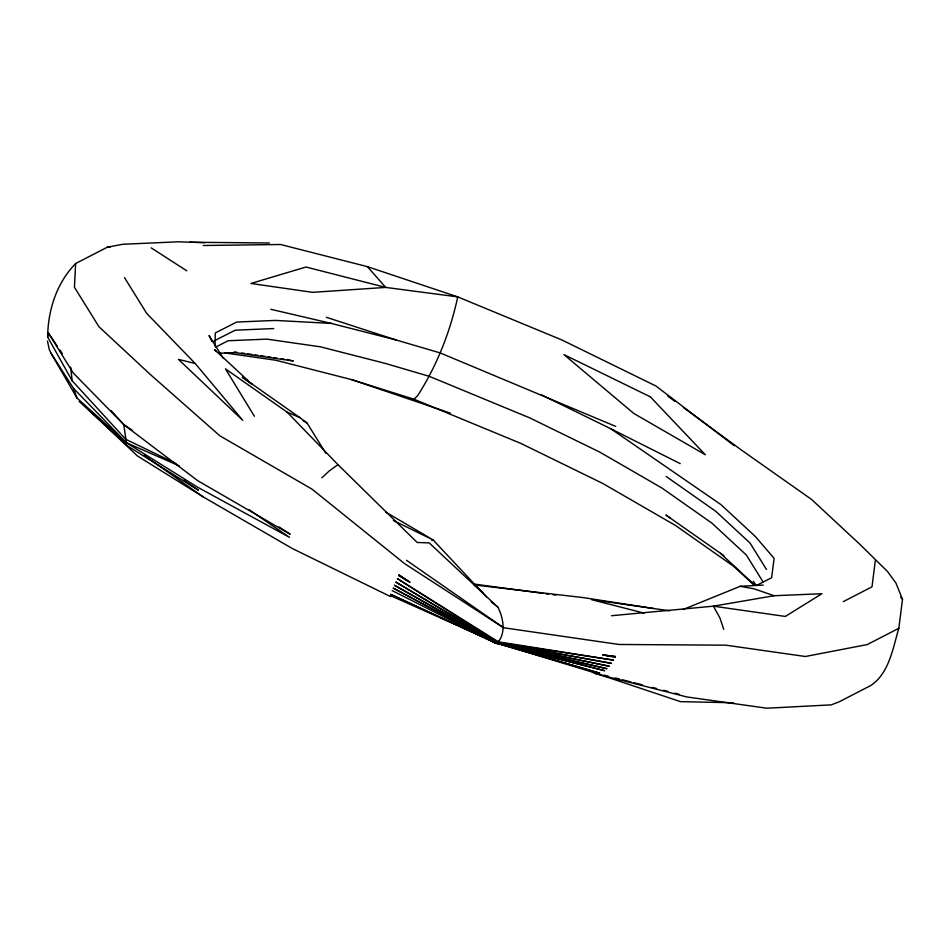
<?xml version="1.0" encoding="UTF-8"?>
<svg xmlns="http://www.w3.org/2000/svg" width="950" height="950" viewBox="0 0 950 950"><rect width="100%" height="100%" fill="white"/><g stroke="black" fill="none" stroke-linecap="round" stroke-linejoin="round"><path stroke-width="1.43" d="M215.033 346.133L215.294 332.939L236.692 322.05L275.524 320.423L331.348 323.428L396.067 339.969L440.159 352.913L615.766 426.407M204.773 242.713L178.303 241.787L122.538 244.292L107.267 247.226L75.632 263.53L74.421 287.221L98.966 326.764L150.053 374.253L219.794 435.765L311.956 489.108L404.641 563.671L503.524 627.736L618.961 644.468L725.99 645.193L805.339 656.498L867.196 644.587L898.831 628.294L902.5 599.379L895.933 583.039L887.561 571.556L859.75 544.207L811.597 499.463L741.724 450.264L683.371 407.526M175.893 463.505L125.709 439.268L72.117 380.724L47.642 336.989C47.975 310.104 56.584 283.053 75.632 263.53M875.318 560.631L871.993 586.839L843.303 601.623M47.642 336.989L48.426 333.034L57.439 346.382M254.398 416.29L225.471 368.873L287.102 412.146L337.963 464.657L417.169 542.474L429.186 542.901L497.907 607.204C503.548 618.082 506.35 634.422 496.684 643.506L390.771 594.391L496.684 643.506L392.136 590.591M898.831 628.294C892.917 647.995 889.236 673.265 870.77 685.532L839.194 701.801L831.203 704.864L766.757 708.213L686.862 696.956L595.258 673.597M399.024 574.999L398.656 575.759L410.044 582.279L399.024 574.999L408.595 581.447M615.41 656.569L615.054 657.329L602.549 654.847L615.41 656.569L604.129 655.156M498.869 640.929C497.147 644.741 492.397 642.259 490.544 639.884M224.912 352.913L275.928 360.264L351.607 379.62L413.998 399.238L417.739 395.544C436.952 365.501 450.241 331.716 457.758 296.887L367.424 266.653L280.523 244.494L203.264 245.504M321.836 477.803L329.614 470.618L337.963 464.657M213.964 340.979L235.208 330.184L273.743 328.558M215.555 347.154L228.131 340.753L266.926 339.126L320.471 346.833L385.142 363.375L429.139 376.283L529.732 417.881L599.794 452.129L661.948 488.039L711.93 523.141L746.356 555.049L762.874 581.59M756.509 585.438L771.614 577.766L774.131 558.374L755.369 536.524L720.919 504.593L610.909 428.806L540.788 394.523M431.87 540.467L433.117 539.933L486.364 596.849M683.026 609.544L740.228 586.293L763.23 585.105M723.746 629.316L719.815 617.702L713.379 606.171L785.318 616.431L821.928 593.726L774.107 595.733L713.379 606.171L611.503 615.731M107.267 247.226L110.212 247.095M218.856 353.258L234.911 352.581L293.336 361L287.09 359.539M189.905 242.25L269.361 242.986M733.388 702.762L680.533 701.658L592.551 672.279M473.848 584.024L542.723 593.358M545.644 593.75L548.577 594.154M552.971 594.747L555.904 595.139M669.572 610.791L591.684 599.711L644.159 613.118M234.329 351.939L237.263 352.367M241.656 352.996L244.589 353.412M247.523 353.839L251.916 354.469M254.849 354.896L257.783 355.312M260.704 355.739L265.109 356.369M268.043 356.796L270.964 357.212M273.897 357.639L276.83 358.055M281.224 358.696L284.157 359.112M653.505 608.475L583.514 597.633L474.204 584.951L483.087 592.776M740.228 586.293L754.122 588.834L774.107 595.733M495.995 643.102L607.038 668.717L496.636 643.114L393.146 588.086L495.995 643.102L604.675 670.712L493.952 642.473L599.866 673.217L492.848 641.844L597.514 673.681M270.786 309.284L331.348 323.428M195.189 363.494L178.446 359.385L242.761 420.339L195.189 363.494L146.739 313.441L124.474 277.578M592.574 672.172L596.837 673.265M603.939 675.07L608.202 676.163M615.303 677.967L619.566 679.06M622.404 679.784L630.931 681.957M633.769 682.682L642.295 684.855M652.246 687.384L656.509 688.477M663.611 690.294L667.874 691.374M674.975 693.191L679.238 694.272M326.289 317.276L396.067 339.969M351.607 379.62L450.253 413.108M413.998 399.238L520.826 443.401L602.822 483.491L675.557 525.516L734.065 566.592L754.205 585.259M287.102 412.146L299.749 417.537L307.028 422.999L325.791 453.233M47.5 341.062L49.186 349.196L50.979 353.139L76.926 397.931L126.397 442.747L179.396 465.939M390.45 595.614L496.363 642.734M393.371 520.505L433.117 539.933L385.771 512.121M390.545 596.6L292.351 548.53L202.956 496.755L137.322 455.893L88.635 409.711L99.774 419.235M610.909 428.806L680.176 463.612M303.264 420.755L307.028 422.999M50.979 353.139L73.53 388.419L126.397 442.747L197.719 487.267L289.477 537.332L249.28 509.794M151.169 247.855L186.782 270.833M278.979 526.965L290.166 534.209L197.731 480.7L123.773 424.603L73.186 372.923L48.426 333.034M670.249 517.976L665.926 515.066L723.947 555.691M110.96 410.447L123.773 424.603L132.311 430.362M183.659 480.166L198.396 490.164L127.621 446.013L79.099 401.339M406.493 560.298L503.524 627.736M666.199 476.496L715.861 511.373L750.061 543.079L766.472 569.442M299.749 417.537L242.25 377.162L252.213 384.501L214.463 349.505L216.256 351.583M144.091 455.311L202.956 496.755M667.898 396.186L675.034 401.423M734.184 445.657L655.951 386.021L561.759 339.91L457.758 296.887L385.7 287.411L305.971 267.021L250.931 283.468L312.538 292.339L385.7 287.411L367.424 266.653M491.103 601.73L497.907 607.204M720.48 553.363L754.822 585.2M900.695 597.099L902.5 599.379M753.314 581.269L755.678 584.725M59.897 350.016L62.356 353.649M223.036 358.019L209.036 335.516L212.016 341.561M73.53 388.419L76.926 397.931M126.397 442.747L123.773 424.603M70.68 367.139L72.117 380.724M498.37 641.808L397.326 578.621L497.836 642.473L611.527 663.373L497.266 642.924L394.369 585.212L496.636 643.114L609.342 666.247L497.266 642.924L395.77 582.041L497.836 642.473L613.557 660.131L498.37 641.808M650.346 396.839L563.956 354.611L633.828 413.464L705.316 454.753L650.346 396.839"/></g></svg>
